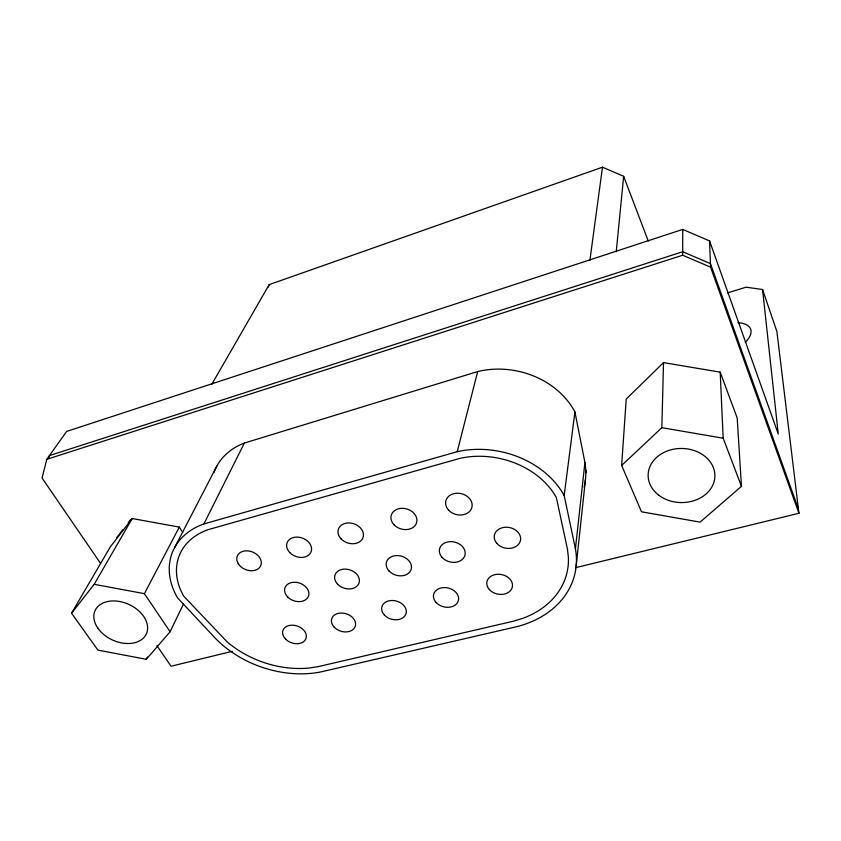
<?xml version="1.0" encoding="UTF-8"?>
<svg xmlns="http://www.w3.org/2000/svg" width="841" height="841" viewBox="0 0 841 841"><rect width="100%" height="100%" fill="white"/><g stroke="black" fill="none" stroke-linecap="round" stroke-linejoin="round"><path stroke-width="1.26" d="M575.601 567.675L798.95 513.273L710.571 267.165L682.692 255.222L682.734 229.404L66.639 431.433L46.781 459.323L42.05 477.993L100.605 563.459M621.646 465.472L661.846 427.68L663.507 362.608L720.19 372.142L737.189 417.988L741.468 486.35L700.08 522.124L641.504 511.791L621.646 465.472L626.23 399.065L663.507 362.608M616.243 251.753L623.654 176.326L602.482 167.18L269.183 284.626L211.732 384.379M576.138 566.224L585.504 479.107M244.353 443.07L203.89 523.943A80.294 59.185 21.6 0 0 177.493 597.804L215.433 638.372A93.088 68.499 19.9 0 0 321.514 671.77L516.679 626.692A98.534 76.92 12.3 0 0 575.423 548.784L584.926 462.476L574.918 411.953A78.392 65.251 11.5 0 0 477.688 371.554L244.353 443.07A73.672 57.167 22.2 0 0 213.992 472.505M575.423 548.784L564.174 495.528L574.918 411.953M589.888 260.468L602.482 167.18M48.81 458.072L49.44 455.591L682.703 251.743L710.435 263.632L798.424 508.963M203.89 523.943L457.22 451.68L477.688 371.554M268.342 287.065L269.183 284.626M182.76 532.5L179.301 527.097L132.226 518.529L110.308 546.86L71.548 613.226L97.913 650.125L146.281 659.302L170.103 631.749L183.632 603.659M146.281 659.302L147.438 656.947M174.539 547.733L216.789 466.187M170.103 631.749L144.41 593.662L179.301 527.097M71.548 613.226L94.181 584.306L132.226 518.529M116.521 537.862L122.775 529.777M128.242 522.703L130.586 519.664M46.781 459.323L682.692 255.222M727.518 292.889L746.125 287.18L762.566 289.535L776.884 331.491L798.95 513.273M232.284 651.312L171.028 666.24L156.941 645.678M661.846 427.68L723.165 438.203L741.468 486.35M94.181 584.306L144.41 593.662M682.734 229.404L709.573 240.936L778.261 434.03L762.566 289.535M623.654 176.326L648.232 240.968M720.19 372.142L723.165 438.203M709.573 240.936L710.571 267.165M737.893 322.639A32.683 14.802 -20.1 0 1 745.294 342.298M586.24 470.319A89.609 73.472 11.8 0 1 586.135 472.674M457.22 451.68A85.95 68.384 12 0 1 564.174 495.528M584.926 462.476A90.019 73.64 11.8 0 1 584.127 487.202M522.345 618.482L513.557 621.163L318.592 666.545L310.192 667.891A85.624 63.001 19.9 0 1 226.954 641.683L183.569 595.975L180.584 589.972A72.768 53.635 21.6 0 1 207.969 529.704L460.006 458.345A77.898 61.971 12 0 1 552.159 490.871L556.311 497.357L567.454 549.194L568.4 557.362A90.628 70.749 12.3 0 1 522.345 618.482M389.068 571.028A12.867 9.882 15.9 0 0 410.702 570.534A12.867 9.882 15.9 0 0 396.721 555.575A12.867 9.882 15.9 0 0 389.068 571.028M337.619 584.201A12.678 9.587 17.9 0 0 358.739 583.759A12.678 9.587 17.9 0 0 344.663 569.105A12.678 9.587 17.9 0 0 337.619 584.201M287.696 596.973A12.499 9.293 19.6 0 0 308.321 596.595A12.499 9.293 19.6 0 0 294.171 582.235A12.499 9.293 19.6 0 0 287.696 596.973M442.124 557.446A13.078 10.197 13.6 0 0 464.295 556.9A13.078 10.197 13.6 0 0 450.419 541.625A13.078 10.197 13.6 0 0 442.124 557.446M496.863 543.433A13.309 10.502 10.9 0 0 519.591 542.823A13.309 10.502 10.9 0 0 505.83 527.223A13.309 10.502 10.9 0 0 496.863 543.433M448.421 509.94A13.424 10.744 13.6 0 0 471.202 509.204A13.424 10.744 13.6 0 0 456.999 493.225A13.424 10.744 13.6 0 0 448.421 509.94M238.255 563.649A12.657 9.44 22 0 0 259.48 567.622A12.657 9.44 22 0 0 249.399 551.097A12.657 9.44 22 0 0 238.255 563.649M289.819 552.642A12.825 9.756 20.4 0 0 310.981 552.085A12.825 9.756 20.4 0 0 296.484 537.094A12.825 9.756 20.4 0 0 289.819 552.642M341.047 538.85A13.004 10.081 18.5 0 0 362.734 538.24A13.004 10.081 18.5 0 0 348.311 522.934A13.004 10.081 18.5 0 0 341.047 538.85M393.893 524.626A13.204 10.407 16.3 0 0 416.106 523.954A13.204 10.407 16.3 0 0 401.798 508.311A13.204 10.407 16.3 0 0 393.893 524.626M384.484 615.139A12.552 9.398 15.6 0 0 405.572 614.813A12.552 9.398 15.6 0 0 391.906 600.485A12.552 9.398 15.6 0 0 384.484 615.139M436.153 602.566A12.752 9.682 13.5 0 0 457.735 602.198A12.752 9.682 13.5 0 0 444.164 587.575A12.752 9.682 13.5 0 0 436.153 602.566M489.399 589.615A12.972 9.966 11.1 0 0 511.517 589.184A12.972 9.966 11.1 0 0 498.061 574.256A12.972 9.966 11.1 0 0 489.399 589.615M285.667 639.192A12.194 8.852 19 0 0 305.798 638.96A12.194 8.852 19 0 0 291.964 625.178A12.194 8.852 19 0 0 285.667 639.192M334.35 627.344A12.363 9.125 17.4 0 0 354.944 627.071A12.363 9.125 17.4 0 0 341.194 613.015A12.363 9.125 17.4 0 0 334.35 627.344M97.724 627.975A28.163 19.595 24.4 0 0 144.295 637.121A28.163 19.595 24.4 0 0 120.137 601.588A28.163 19.595 24.4 0 0 97.724 627.975M658.902 495.317A33.388 27.059 0.8 0 0 714.093 481.578A33.388 27.059 0.8 0 0 671.538 449.651A33.388 27.059 0.8 0 0 658.902 495.317"/></g></svg>
